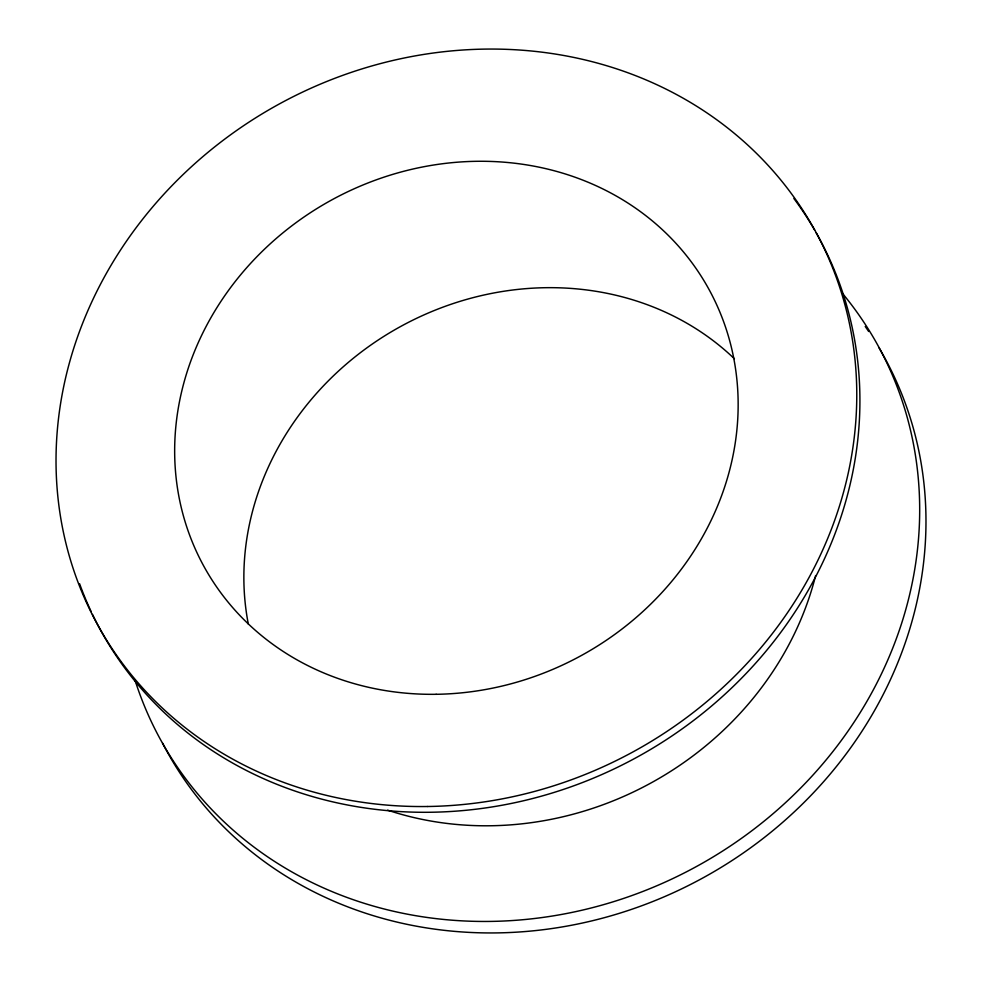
<?xml version="1.0" encoding="UTF-8"?>
<svg xmlns="http://www.w3.org/2000/svg" width="982" height="982" viewBox="0 0 982 982"><rect width="100%" height="100%" fill="white"/><g stroke="black" fill="none" stroke-linecap="round" stroke-linejoin="round"><path stroke-width="1.47" d="M248.336 624.122A288.008 259.739 -28.7 0 1 401.196 326.184A288.008 259.739 -28.7 0 1 734.389 358.749M815.637 575.55A318.328 287.075 -28.7 0 1 387.657 810.15M816.128 232.673A409.285 369.097 -28.7 0 1 630.591 760.645A409.285 369.097 -28.7 0 1 92.48 614.376M91.179 611.651A409.285 369.097 -28.7 0 1 79.591 583.725M793.886 198.499A409.285 369.097 -28.7 0 1 814.63 230.046M879.16 348.094A409.285 369.097 -28.7 0 1 704.02 877.319A409.285 369.097 -28.7 0 1 162.57 743.141M865.228 326.49A409.285 369.097 -28.7 0 1 868.653 331.474M842.446 293.373A409.285 369.097 -28.7 0 1 696.263 866.627A409.285 369.097 -28.7 0 1 134.964 679.998M436.143 694.299A288.008 259.739 -28.7 0 0 709.9 291.089A288.008 259.739 -28.7 0 0 223.16 298.025A288.008 259.739 -28.7 0 0 436.143 694.299M427.612 806.504A409.285 369.097 -28.7 0 0 816.631 233.52A409.285 369.097 -28.7 0 0 124.96 243.376A409.285 369.097 -28.7 0 0 427.612 806.504"/></g></svg>
